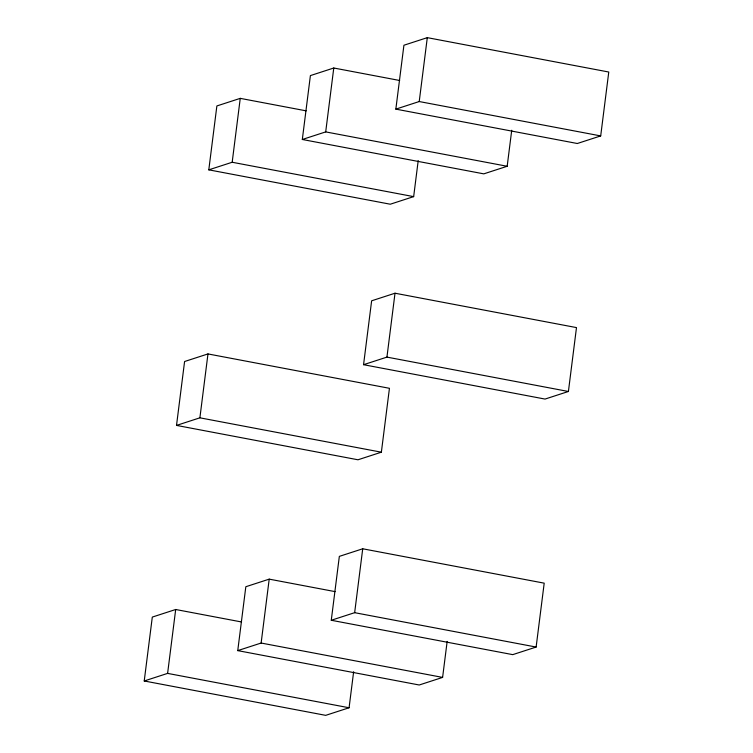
<?xml version="1.0" encoding="UTF-8"?>
<svg xmlns="http://www.w3.org/2000/svg" width="753" height="753" viewBox="0 0 753 753"><rect width="100%" height="100%" fill="white"/><g stroke="black" fill="none" stroke-linecap="round" stroke-linejoin="round"><path stroke-width="1.13" d="M353.637 671.751L349.081 707.764L325.701 715.35L144.228 680.976L152.304 617.084L175.684 609.497L241.572 621.978M176.513 425.407L184.589 361.515L207.969 353.929L389.442 388.303L381.366 452.195L357.986 459.782L176.513 425.407L199.893 417.821L381.366 452.195M418.207 160.615L413.661 196.627L390.28 204.214L208.797 169.839L216.873 105.947L240.254 98.361L306.142 110.842M144.228 680.976L167.608 673.389L175.684 609.497M199.893 417.821L207.969 353.929M208.797 169.839L232.178 162.253L240.254 98.361M447.16 641.396L442.604 677.408L419.223 684.995L237.75 650.62L245.826 586.728L269.207 579.142L335.085 591.623M511.729 130.26L507.174 166.272L483.793 173.858L302.32 139.484L310.396 75.592L333.777 68.005L399.664 80.486M237.75 650.62L261.131 643.034L269.207 579.142M302.32 139.484L325.701 131.897L333.777 68.005M331.273 620.265L339.339 556.373L362.72 548.786L544.203 583.161L536.127 647.053L512.746 654.639L331.273 620.265L354.654 612.678L536.127 647.053M363.558 364.697L371.634 300.805L395.014 293.218L576.487 327.593L568.411 391.485L545.031 399.071L363.558 364.697L386.938 357.11L568.411 391.485M395.843 109.129L403.919 45.236L427.299 37.65L608.772 72.024L600.696 135.917L577.316 143.503L395.843 109.129L419.223 101.542L600.696 135.917M354.654 612.678L362.72 548.786M386.938 357.11L395.014 293.218M419.223 101.542L427.299 37.65M325.701 131.897L507.174 166.272M232.178 162.253L413.661 196.627M261.131 643.034L442.604 677.408M167.608 673.389L349.081 707.764"/></g></svg>
